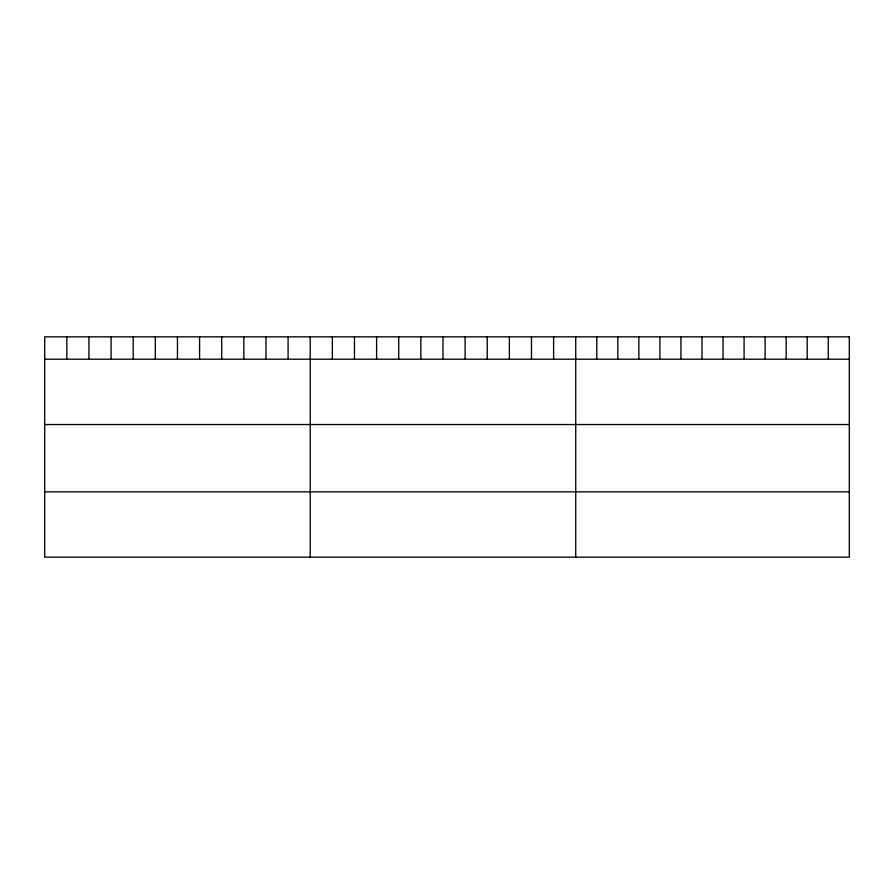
<?xml version="1.0" encoding="UTF-8"?>
<svg xmlns="http://www.w3.org/2000/svg" width="894" height="894" viewBox="0 0 894 894"><rect width="100%" height="100%" fill="white"/><g stroke="black" fill="none" stroke-linecap="round" stroke-linejoin="round"><path stroke-width="1.34" d="M44.7 359.209L849.3 359.209M44.7 424.538L849.3 424.538M44.7 491.845L849.3 491.845M828.257 336.837L828.257 359.209M807.215 336.837L807.215 359.209M786.172 336.837L786.172 359.209M765.13 336.837L765.13 359.209M744.087 336.837L744.087 359.209M723.045 336.837L723.045 359.209M701.991 336.837L701.991 359.209M680.949 336.837L680.949 359.209M659.906 336.837L659.906 359.209M638.864 336.837L638.864 359.209M617.821 336.837L617.821 359.209M596.779 336.837L596.779 359.209M575.736 336.837L575.736 557.163M553.609 336.837L553.609 359.209M531.483 336.837L531.483 359.209M509.356 336.837L509.356 359.209M487.23 336.837L487.23 359.209M465.103 336.837L465.103 359.209M442.977 336.837L442.977 359.209M420.851 336.837L420.851 359.209M398.724 336.837L398.724 359.209M376.597 336.837L376.597 359.209M354.471 336.837L354.471 359.209M332.344 336.837L332.344 359.209M310.218 336.837L310.218 557.163M288.091 336.837L288.091 359.209M265.965 336.837L265.965 359.209M243.838 336.837L243.838 359.209M221.712 336.837L221.712 359.209M199.585 336.837L199.585 359.209M177.459 336.837L177.459 359.209M155.332 336.837L155.332 359.209M133.206 336.837L133.206 359.209M111.079 336.837L111.079 359.209M88.953 336.837L88.953 359.209M66.826 336.837L66.826 359.209M849.3 336.837L44.7 336.837L44.7 557.163L849.3 557.163L849.3 336.837"/></g></svg>
